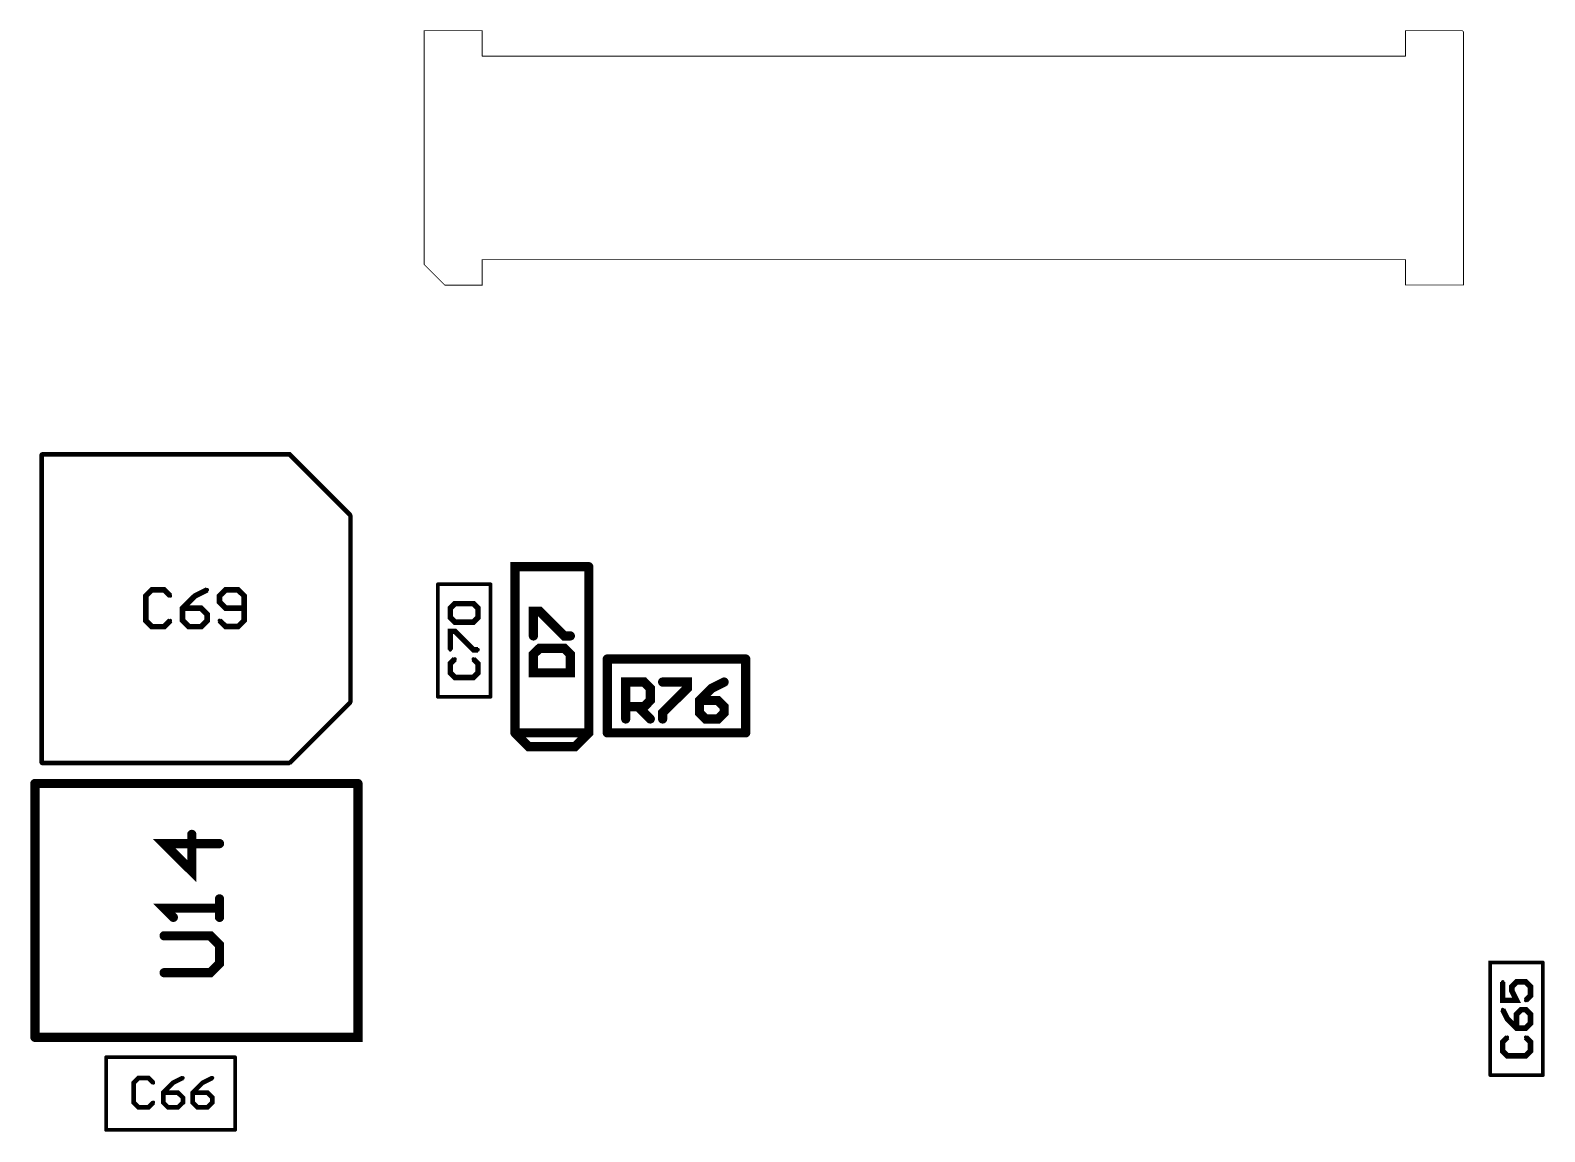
# Model space of a CAD drawing. Extents: x -4.2 to 14.8, y -3.5 to 8.8.
# Drawn here: x 0.00124 to 0.00288, y 0.001378 to 0.002571 of the extents above; entities that cross this region are included whole.
import ezdxf

# ---------------------------------------------------------------- set-up
doc = ezdxf.new("R2010")
doc.units = 0
doc.layers.add('2D_LINE_00', color=1, linetype='CONTINUOUS')

# ---------------------------------------------------------------- blocks, each defined once
blk = doc.blocks.new('SMOOTH_0$00001')
at = {"const_width": 0.00000499}
blk.add_lwpolyline([(-0.0000025, 0, 1), (0.0000025, 0, 1)], format="xyb", close=True, dxfattribs=at)
blk = doc.blocks.new('DRAWING_45')
at = {"layer": '2D_LINE_00', "const_width": 0.00001}
blk.add_lwpolyline([(0, 0), (0.00035, 0)], dxfattribs=at)
at = {"layer": '2D_LINE_00'}
for p in [(0, 0), (0.00035, 0)]:
    blk.add_blockref('SMOOTH_0$00001', p, dxfattribs=at)
blk = doc.blocks.new('DRAWING_46')
at = {"layer": '2D_LINE_00', "const_width": 0.00001}
blk.add_lwpolyline([(0, 0), (0, 0.000275)], dxfattribs=at)
at = {"layer": '2D_LINE_00'}
for p in [(0, 0.000275), (0, 0)]:
    blk.add_blockref('SMOOTH_0$00001', p, dxfattribs=at)
blk = doc.blocks.new('DRAWING_47')
at = {"layer": '2D_LINE_00', "const_width": 0.00001}
blk.add_lwpolyline([(0, 0), (0.00035, 0), (0.00035, 0.000275)], dxfattribs=at)
at = {"layer": '2D_LINE_00'}
for p in [(0.00035, 0.000275), (0, 0), (0.00035, 0)]:
    blk.add_blockref('SMOOTH_0$00001', p, dxfattribs=at)
blk = doc.blocks.new('DRAWING_106')
at = {"layer": '2D_LINE_00', "const_width": 0.00001}
blk.add_lwpolyline([(0, 0), (0.000015, -0.000015), (0.000065, -0.000015), (0.00008, 0), (0.00008, 0.00018)], dxfattribs=at)
at = {"layer": '2D_LINE_00'}
for p in [(0.00008, 0.00018), (0, 0), (0.00008, 0), (0.000015, -0.000015), (0.000065, -0.000015)]:
    blk.add_blockref('SMOOTH_0$00001', p, dxfattribs=at)
blk = doc.blocks.new('DRAWING_107')
at = {"layer": '2D_LINE_00', "const_width": 0.00001}
blk.add_lwpolyline([(0, 0), (0.00008, 0)], dxfattribs=at)
at = {"layer": '2D_LINE_00'}
for p in [(0, 0), (0.00008, 0)]:
    blk.add_blockref('SMOOTH_0$00001', p, dxfattribs=at)
blk = doc.blocks.new('DRAWING_108')
at = {"layer": '2D_LINE_00', "const_width": 0.00001}
blk.add_lwpolyline([(0, 0), (0, 0.00018), (0.00008, 0.00018)], dxfattribs=at)
at = {"layer": '2D_LINE_00'}
for p in [(0, 0.00018), (0.00008, 0.00018), (0, 0)]:
    blk.add_blockref('SMOOTH_0$00001', p, dxfattribs=at)
blk = doc.blocks.new('DRAWING_259')
at = {"layer": '2D_LINE_00', "const_width": 0.00001}
blk.add_lwpolyline([(0, 0), (0.00015, 0)], dxfattribs=at)
at = {"layer": '2D_LINE_00'}
for p in [(0, 0), (0.00015, 0)]:
    blk.add_blockref('SMOOTH_0$00001', p, dxfattribs=at)
blk = doc.blocks.new('DRAWING_260')
at = {"layer": '2D_LINE_00', "const_width": 0.00001}
blk.add_lwpolyline([(0, 0), (0, 0.00008)], dxfattribs=at)
at = {"layer": '2D_LINE_00'}
for p in [(0, 0.00008), (0, 0)]:
    blk.add_blockref('SMOOTH_0$00001', p, dxfattribs=at)
blk = doc.blocks.new('DRAWING_261')
at = {"layer": '2D_LINE_00', "const_width": 0.00001}
blk.add_lwpolyline([(0, 0), (0.00015, 0)], dxfattribs=at)
at = {"layer": '2D_LINE_00'}
for p in [(0, 0), (0.00015, 0)]:
    blk.add_blockref('SMOOTH_0$00001', p, dxfattribs=at)
blk = doc.blocks.new('DRAWING_262')
at = {"layer": '2D_LINE_00', "const_width": 0.00001}
blk.add_lwpolyline([(0, 0), (0, 0.00008)], dxfattribs=at)
at = {"layer": '2D_LINE_00'}
for p in [(0, 0.00008), (0, 0)]:
    blk.add_blockref('SMOOTH_0$00001', p, dxfattribs=at)
blk = doc.blocks.new('DRAWING_321')
at = {"layer": '2D_LINE_00', "const_width": 0.00001}
blk.add_lwpolyline([(0, 0), (0.00005, 0), (0.00006, 0.00001), (0.00006, 0.00003), (0.00005, 0.00004), (0, 0.00004)], dxfattribs=at)
at = {"layer": '2D_LINE_00'}
for p in [(0, 0.00004), (0.00005, 0.00004), (0.00006, 0.00003), (0, 0), (0.00005, 0), (0.00006, 0.00001)]:
    blk.add_blockref('SMOOTH_0$00001', p, dxfattribs=at)
blk = doc.blocks.new('DRAWING_322')
at = {"layer": '2D_LINE_00', "const_width": 0.00001}
blk.add_lwpolyline([(0, 0), (0, 0.00002), (0, 0.00001), (-0.00006, 0.00001), (-0.00005, 0)], dxfattribs=at)
at = {"layer": '2D_LINE_00'}
for p in [(0, 0.00002), (-0.00006, 0.00001), (-0.00005, 0), (0, 0.00001), (0, 0)]:
    blk.add_blockref('SMOOTH_0$00001', p, dxfattribs=at)
blk = doc.blocks.new('DRAWING_323')
at = {"layer": '2D_LINE_00', "const_width": 0.00001}
blk.add_lwpolyline([(0, 0), (-0.00006, 0), (-0.00003, -0.00003), (-0.00003, 0.00001)], dxfattribs=at)
at = {"layer": '2D_LINE_00'}
for p in [(-0.00006, 0), (-0.00003, 0.00001), (0, 0), (-0.00003, -0.00003)]:
    blk.add_blockref('SMOOTH_0$00001', p, dxfattribs=at)
blk = doc.blocks.new('DRAWING_377')
at = {"layer": '2D_LINE_00', "const_width": 0.00001}
blk.add_lwpolyline([(0, 0), (0.00004, 0), (0.00004, 0.00002), (0.0000333, 0.0000266), (0.0000067, 0.0000266), (0, 0.00002), (0, 0)], dxfattribs=at)
at = {"layer": '2D_LINE_00'}
for p in [(0, 0.00002), (0.0000067, 0.0000266), (0.0000333, 0.0000266), (0.00004, 0.00002), (0, 0), (0, 0), (0.00004, 0)]:
    blk.add_blockref('SMOOTH_0$00001', p, dxfattribs=at)
blk = doc.blocks.new('DRAWING_378')
at = {"layer": '2D_LINE_00', "const_width": 0.00001}
blk.add_lwpolyline([(0, 0), (0, 0.0000267), (0.0000067, 0.0000267), (0.0000333, 0), (0.00004, 0)], dxfattribs=at)
at = {"layer": '2D_LINE_00'}
for p in [(0, 0.0000267), (0.0000067, 0.0000267), (0, 0), (0.0000333, 0), (0.00004, 0)]:
    blk.add_blockref('SMOOTH_0$00001', p, dxfattribs=at)
blk = doc.blocks.new('DRAWING_498')
at = {"layer": '2D_LINE_00', "const_width": 0.00001}
blk.add_lwpolyline([(0, 0), (0, 0.00004), (0.00002, 0.00004), (0.0000266, 0.0000333), (0.0000266, 0.00002), (0.00002, 0.0000133), (0, 0.0000133)], dxfattribs=at)
at = {"layer": '2D_LINE_00'}
for p in [(0, 0.00004), (0.00002, 0.00004), (0.0000266, 0.0000333), (0, 0.0000133), (0.00002, 0.0000133), (0.0000266, 0.00002), (0, 0)]:
    blk.add_blockref('SMOOTH_0$00001', p, dxfattribs=at)
blk = doc.blocks.new('DRAWING_499')
at = {"layer": '2D_LINE_00', "const_width": 0.00001}
blk.add_lwpolyline([(0, 0), (0.0000133, -0.0000133)], dxfattribs=at)
at = {"layer": '2D_LINE_00'}
for p in [(0, 0), (0.0000133, -0.0000133)]:
    blk.add_blockref('SMOOTH_0$00001', p, dxfattribs=at)
blk = doc.blocks.new('DRAWING_500')
at = {"layer": '2D_LINE_00', "const_width": 0.00001}
blk.add_lwpolyline([(0, 0), (0.0000267, 0), (0.0000267, -0.0000067), (0, -0.0000333), (0, -0.00004)], dxfattribs=at)
at = {"layer": '2D_LINE_00'}
for p in [(0, 0), (0.0000267, 0), (0.0000267, -0.0000067), (0, -0.0000333), (0, -0.00004)]:
    blk.add_blockref('SMOOTH_0$00001', p, dxfattribs=at)
blk = doc.blocks.new('DRAWING_501')
at = {"layer": '2D_LINE_00', "const_width": 0.00001}
blk.add_lwpolyline([(0, 0), (-0.0000133, -0.0000067), (-0.0000267, -0.00002), (-0.0000267, -0.0000333), (-0.00002, -0.00004), (-0.0000067, -0.00004), (0, -0.0000333), (0, -0.0000267), (-0.0000067, -0.00002), (-0.0000267, -0.00002)], dxfattribs=at)
at = {"layer": '2D_LINE_00'}
for p in [(0, 0), (-0.0000267, -0.00002), (-0.0000267, -0.00002), (-0.0000133, -0.0000067), (-0.0000067, -0.00002), (-0.0000267, -0.0000333), (0, -0.0000267), (0, -0.0000333), (-0.00002, -0.00004), (-0.0000067, -0.00004)]:
    blk.add_blockref('SMOOTH_0$00001', p, dxfattribs=at)
blk = doc.blocks.new('SMOOTH_0$0000009974')
at = {"const_width": 0.000000499}
blk.add_lwpolyline([(-0.0000002, 0, 1), (0.0000002, 0, 1)], format="xyb", close=True, dxfattribs=at)
blk = doc.blocks.new('DRAWING_555')
at = {"layer": '2D_LINE_00', "const_width": 0.000000997}
blk.add_lwpolyline([(0, 0), (0, 0.0002743)], dxfattribs=at)
at = {"layer": '2D_LINE_00'}
for p in [(0, 0.0002743), (0, 0)]:
    blk.add_blockref('SMOOTH_0$0000009974', p, dxfattribs=at)
blk = doc.blocks.new('DRAWING_556')
at = {"layer": '2D_LINE_00', "const_width": 0.000000997}
blk.add_lwpolyline([(0, 0), (0.0000013, -0.0000013)], dxfattribs=at)
at = {"layer": '2D_LINE_00'}
for p in [(0, 0), (0.0000013, -0.0000013)]:
    blk.add_blockref('SMOOTH_0$0000009974', p, dxfattribs=at)
blk = doc.blocks.new('DRAWING_557')
at = {"layer": '2D_LINE_00', "const_width": 0.000000997}
blk.add_lwpolyline([(0, 0), (0.0000617, 0)], dxfattribs=at)
at = {"layer": '2D_LINE_00'}
for p in [(0, 0), (0.0000617, 0)]:
    blk.add_blockref('SMOOTH_0$0000009974', p, dxfattribs=at)
blk = doc.blocks.new('DRAWING_558')
at = {"layer": '2D_LINE_00', "const_width": 0.000000997}
blk.add_lwpolyline([(0, 0), (0, 0.0000276)], dxfattribs=at)
at = {"layer": '2D_LINE_00'}
for p in [(0, 0.0000276), (0, 0)]:
    blk.add_blockref('SMOOTH_0$0000009974', p, dxfattribs=at)
blk = doc.blocks.new('DRAWING_559')
at = {"layer": '2D_LINE_00', "const_width": 0.000000997}
blk.add_lwpolyline([(0, 0), (0.001, 0)], dxfattribs=at)
at = {"layer": '2D_LINE_00'}
for p in [(0, 0), (0.001, 0)]:
    blk.add_blockref('SMOOTH_0$0000009974', p, dxfattribs=at)
blk = doc.blocks.new('DRAWING_560')
at = {"layer": '2D_LINE_00', "const_width": 0.000000997}
blk.add_lwpolyline([(0, 0), (0, 0.0000276)], dxfattribs=at)
at = {"layer": '2D_LINE_00'}
for p in [(0, 0.0000276), (0, 0)]:
    blk.add_blockref('SMOOTH_0$0000009974', p, dxfattribs=at)
blk = doc.blocks.new('DRAWING_561')
at = {"layer": '2D_LINE_00', "const_width": 0.000000997}
blk.add_lwpolyline([(0, 0), (0.000063, 0)], dxfattribs=at)
at = {"layer": '2D_LINE_00'}
for p in [(0, 0), (0.000063, 0)]:
    blk.add_blockref('SMOOTH_0$0000009974', p, dxfattribs=at)
blk = doc.blocks.new('DRAWING_562')
at = {"layer": '2D_LINE_00', "const_width": 0.000000997}
blk.add_lwpolyline([(0, 0), (0, 0.0002532)], dxfattribs=at)
at = {"layer": '2D_LINE_00'}
for p in [(0, 0.0002532), (0, 0)]:
    blk.add_blockref('SMOOTH_0$0000009974', p, dxfattribs=at)
blk = doc.blocks.new('DRAWING_563')
at = {"layer": '2D_LINE_00', "const_width": 0.000000997}
blk.add_lwpolyline([(0, 0), (0.0000224, -0.0000224), (0.000063, -0.0000224), (0.000063, 0.0000052), (0.001063, 0.0000052)], dxfattribs=at)
at = {"layer": '2D_LINE_00'}
for p in [(0, 0), (0.000063, 0.0000052), (0.001063, 0.0000052), (0.0000224, -0.0000224), (0.000063, -0.0000224)]:
    blk.add_blockref('SMOOTH_0$0000009974', p, dxfattribs=at)
blk = doc.blocks.new('DRAWING_564')
at = {"layer": '2D_LINE_00', "const_width": 0.000000997}
blk.add_lwpolyline([(0, 0), (0, 0.0000276)], dxfattribs=at)
at = {"layer": '2D_LINE_00'}
for p in [(0, 0.0000276), (0, 0)]:
    blk.add_blockref('SMOOTH_0$0000009974', p, dxfattribs=at)
blk = doc.blocks.new('DRAWING_565')
at = {"layer": '2D_LINE_00', "const_width": 0.000000997}
blk.add_lwpolyline([(0, 0), (0.000063, 0)], dxfattribs=at)
at = {"layer": '2D_LINE_00'}
for p in [(0, 0), (0.000063, 0)]:
    blk.add_blockref('SMOOTH_0$0000009974', p, dxfattribs=at)
blk = doc.blocks.new('SMOOTH_0$000003937')
at = {"const_width": 0.00000197}
blk.add_lwpolyline([(-0.000001, 0, 1), (0.000001, 0, 1)], format="xyb", close=True, dxfattribs=at)
blk = doc.blocks.new('DRAWING_869')
at = {"layer": '2D_LINE_00', "const_width": 0.00000394}
blk.add_lwpolyline([(0, 0), (0, 0.0000787)], dxfattribs=at)
at = {"layer": '2D_LINE_00'}
for p in [(0, 0.0000787), (0, 0)]:
    blk.add_blockref('SMOOTH_0$000003937', p, dxfattribs=at)
blk = doc.blocks.new('DRAWING_870')
at = {"layer": '2D_LINE_00', "const_width": 0.00000394}
blk.add_lwpolyline([(0, 0), (0.0001398, 0)], dxfattribs=at)
at = {"layer": '2D_LINE_00'}
for p in [(0, 0), (0.0001398, 0)]:
    blk.add_blockref('SMOOTH_0$000003937', p, dxfattribs=at)
blk = doc.blocks.new('DRAWING_871')
at = {"layer": '2D_LINE_00', "const_width": 0.00000394}
blk.add_lwpolyline([(0, 0), (0.0001398, 0)], dxfattribs=at)
at = {"layer": '2D_LINE_00'}
for p in [(0, 0), (0.0001398, 0)]:
    blk.add_blockref('SMOOTH_0$000003937', p, dxfattribs=at)
blk = doc.blocks.new('DRAWING_872')
at = {"layer": '2D_LINE_00', "const_width": 0.00000394}
blk.add_lwpolyline([(0, 0), (0, 0.0000787)], dxfattribs=at)
at = {"layer": '2D_LINE_00'}
for p in [(0, 0.0000787), (0, 0)]:
    blk.add_blockref('SMOOTH_0$000003937', p, dxfattribs=at)
blk = doc.blocks.new('DRAWING_1197')
at = {"layer": '2D_LINE_00', "const_width": 0.00000394}
blk.add_lwpolyline([(0, 0), (0.0000571, 0)], dxfattribs=at)
at = {"layer": '2D_LINE_00'}
for p in [(0, 0), (0.0000571, 0)]:
    blk.add_blockref('SMOOTH_0$000003937', p, dxfattribs=at)
blk = doc.blocks.new('DRAWING_1198')
at = {"layer": '2D_LINE_00', "const_width": 0.00000394}
blk.add_lwpolyline([(0, 0), (0.0000571, 0)], dxfattribs=at)
at = {"layer": '2D_LINE_00'}
for p in [(0, 0), (0.0000571, 0)]:
    blk.add_blockref('SMOOTH_0$000003937', p, dxfattribs=at)
blk = doc.blocks.new('DRAWING_1199')
at = {"layer": '2D_LINE_00', "const_width": 0.00000394}
blk.add_lwpolyline([(0, 0), (0, 0.000122)], dxfattribs=at)
at = {"layer": '2D_LINE_00'}
for p in [(0, 0.000122), (0, 0)]:
    blk.add_blockref('SMOOTH_0$000003937', p, dxfattribs=at)
blk = doc.blocks.new('DRAWING_1200')
at = {"layer": '2D_LINE_00', "const_width": 0.00000394}
blk.add_lwpolyline([(0, 0), (0, 0.000122)], dxfattribs=at)
at = {"layer": '2D_LINE_00'}
for p in [(0, 0.000122), (0, 0)]:
    blk.add_blockref('SMOOTH_0$000003937', p, dxfattribs=at)
blk = doc.blocks.new('DRAWING_1201')
at = {"layer": '2D_LINE_00', "const_width": 0.00000394}
blk.add_lwpolyline([(0, 0), (0, 0.000122)], dxfattribs=at)
at = {"layer": '2D_LINE_00'}
for p in [(0, 0.000122), (0, 0)]:
    blk.add_blockref('SMOOTH_0$000003937', p, dxfattribs=at)
blk = doc.blocks.new('DRAWING_1202')
at = {"layer": '2D_LINE_00', "const_width": 0.00000394}
blk.add_lwpolyline([(0, 0), (0, 0.000122), (0.0000571, 0.000122)], dxfattribs=at)
at = {"layer": '2D_LINE_00'}
for p in [(0, 0.000122), (0.0000571, 0.000122), (0, 0)]:
    blk.add_blockref('SMOOTH_0$000003937', p, dxfattribs=at)
blk = doc.blocks.new('DRAWING_1203')
at = {"layer": '2D_LINE_00', "const_width": 0.00000394}
blk.add_lwpolyline([(0, 0), (0.0000571, 0)], dxfattribs=at)
at = {"layer": '2D_LINE_00'}
for p in [(0, 0), (0.0000571, 0)]:
    blk.add_blockref('SMOOTH_0$000003937', p, dxfattribs=at)
blk = doc.blocks.new('DRAWING_1369')
at = {"layer": '2D_LINE_00', "const_width": 0.00000601}
blk.add_lwpolyline([(0, 0), (-0.0000067, 0.0000067), (-0.00002, 0.0000067), (-0.0000266, 0), (-0.0000266, -0.0000267), (-0.00002, -0.0000333), (-0.0000067, -0.0000333), (0, -0.0000267)], dxfattribs=at)
at = {"layer": '2D_LINE_00'}
for p in [(-0.0000266, 0), (-0.00002, 0.0000067), (-0.0000067, 0.0000067), (0, 0), (-0.0000266, -0.0000267), (-0.00002, -0.0000333), (-0.0000067, -0.0000333), (0, -0.0000267)]:
    blk.add_blockref('SMOOTH_0$000003937', p, dxfattribs=at)
blk = doc.blocks.new('DRAWING_1370')
at = {"layer": '2D_LINE_00', "const_width": 0.00000601}
blk.add_lwpolyline([(0, 0), (-0.0000133, -0.0000067), (-0.0000267, -0.00002), (-0.0000267, -0.0000333), (-0.00002, -0.00004), (-0.0000067, -0.00004), (0, -0.0000333), (0, -0.0000267), (-0.0000067, -0.00002), (-0.0000267, -0.00002)], dxfattribs=at)
at = {"layer": '2D_LINE_00'}
for p in [(0, 0), (-0.0000133, -0.0000067), (-0.0000267, -0.00002), (-0.0000267, -0.00002), (-0.0000267, -0.0000333), (-0.0000067, -0.00002), (0, -0.0000267), (0, -0.0000333), (-0.00002, -0.00004), (-0.0000067, -0.00004)]:
    blk.add_blockref('SMOOTH_0$000003937', p, dxfattribs=at)
blk = doc.blocks.new('DRAWING_1371')
at = {"layer": '2D_LINE_00', "const_width": 0.00000601}
blk.add_lwpolyline([(0, 0), (0.0000067, -0.0000066), (0.00002, -0.0000066), (0.0000267, 0), (0.0000267, 0.0000267), (0.00002, 0.0000333), (0.0000067, 0.0000333), (0, 0.0000267), (0, 0.00002), (0.0000067, 0.0000133), (0.0000267, 0.0000133)], dxfattribs=at)
at = {"layer": '2D_LINE_00'}
for p in [(0.0000067, 0.0000333), (0.00002, 0.0000333), (0, 0.0000267), (0, 0.00002), (0.0000267, 0.0000267), (0, 0), (0.0000067, 0.0000133), (0.0000267, 0.0000133), (0.0000267, 0), (0.0000067, -0.0000066), (0.00002, -0.0000066)]:
    blk.add_blockref('SMOOTH_0$000003937', p, dxfattribs=at)
blk = doc.blocks.new('DRAWING_1420')
at = {"layer": '2D_LINE_00', "const_width": 0.00000601}
blk.add_lwpolyline([(0, 0), (-0.000005, -0.000005), (-0.000005, -0.000015), (0, -0.00002), (0.00002, -0.00002), (0.000025, -0.000015), (0.000025, -0.000005), (0.00002, 0)], dxfattribs=at)
at = {"layer": '2D_LINE_00'}
for p in [(0, 0), (0.00002, 0), (-0.000005, -0.000005), (-0.000005, -0.000015), (0.000025, -0.000005), (0.000025, -0.000015), (0, -0.00002), (0.00002, -0.00002)]:
    blk.add_blockref('SMOOTH_0$000003937', p, dxfattribs=at)
blk = doc.blocks.new('DRAWING_1421')
at = {"layer": '2D_LINE_00', "const_width": 0.00000601}
blk.add_lwpolyline([(0, 0), (0, 0.00002), (0.000005, 0.00002), (0.000025, 0), (0.00003, 0)], dxfattribs=at)
at = {"layer": '2D_LINE_00'}
for p in [(0, 0.00002), (0.000005, 0.00002), (0, 0), (0.000025, 0), (0.00003, 0)]:
    blk.add_blockref('SMOOTH_0$000003937', p, dxfattribs=at)
blk = doc.blocks.new('DRAWING_1422')
at = {"layer": '2D_LINE_00', "const_width": 0.00000601}
blk.add_lwpolyline([(0, 0), (-0.000005, 0.000005), (-0.000005, 0.000015), (0, 0.00002), (0.00002, 0.00002), (0.000025, 0.000015), (0.000025, 0.000005), (0.00002, 0), (0, 0)], dxfattribs=at)
at = {"layer": '2D_LINE_00'}
for p in [(-0.000005, 0.000015), (0, 0.00002), (0.00002, 0.00002), (0.000025, 0.000015), (-0.000005, 0.000005), (0, 0), (0, 0), (0.00002, 0), (0.000025, 0.000005)]:
    blk.add_blockref('SMOOTH_0$000003937', p, dxfattribs=at)
blk = doc.blocks.new('DRAWING_1423')
at = {"layer": '2D_LINE_00', "const_width": 0.00000601}
blk.add_lwpolyline([(0, 0), (-0.000005, -0.000005), (-0.000005, -0.000015), (0, -0.00002), (0.00002, -0.00002), (0.000025, -0.000015), (0.000025, -0.000005), (0.00002, 0)], dxfattribs=at)
at = {"layer": '2D_LINE_00'}
for p in [(0, 0), (0.00002, 0), (-0.000005, -0.000005), (-0.000005, -0.000015), (0.000025, -0.000005), (0.000025, -0.000015), (0, -0.00002), (0.00002, -0.00002)]:
    blk.add_blockref('SMOOTH_0$000003937', p, dxfattribs=at)
blk = doc.blocks.new('DRAWING_1424')
at = {"layer": '2D_LINE_00', "const_width": 0.00000601}
blk.add_lwpolyline([(0, 0), (0.000005, -0.00001), (0.000015, -0.00002), (0.000025, -0.00002), (0.00003, -0.000015), (0.00003, -0.000005), (0.000025, 0), (0.00002, 0), (0.000015, -0.000005), (0.000015, -0.00002)], dxfattribs=at)
at = {"layer": '2D_LINE_00'}
for p in [(0, 0), (0.00002, 0), (0.000025, 0), (0.000005, -0.00001), (0.000015, -0.000005), (0.00003, -0.000005), (0.00003, -0.000015), (0.000015, -0.00002), (0.000015, -0.00002), (0.000025, -0.00002)]:
    blk.add_blockref('SMOOTH_0$000003937', p, dxfattribs=at)
blk = doc.blocks.new('DRAWING_1425')
at = {"layer": '2D_LINE_00', "const_width": 0.00000601}
blk.add_lwpolyline([(0, 0), (0, -0.00002), (0.000015, -0.00002), (0.00001, -0.00001), (0.00001, -0.000005), (0.000015, 0), (0.000025, 0), (0.00003, -0.000005), (0.00003, -0.000015), (0.000025, -0.00002)], dxfattribs=at)
at = {"layer": '2D_LINE_00'}
for p in [(0, 0), (0.000015, 0), (0.000025, 0), (0.00001, -0.000005), (0.00001, -0.00001), (0.00003, -0.000005), (0.00003, -0.000015), (0, -0.00002), (0.000015, -0.00002), (0.000025, -0.00002)]:
    blk.add_blockref('SMOOTH_0$000003937', p, dxfattribs=at)
blk = doc.blocks.new('DRAWING_1872')
at = {"layer": '2D_LINE_00', "const_width": 0.00000501}
blk.add_lwpolyline([(0, 0), (0.0001673, 0)], dxfattribs=at)
at = {"layer": '2D_LINE_00'}
for p in [(0, 0), (0.0001673, 0)]:
    blk.add_blockref('SMOOTH_0$000003937', p, dxfattribs=at)
blk = doc.blocks.new('DRAWING_1873')
at = {"layer": '2D_LINE_00', "const_width": 0.00000501}
blk.add_lwpolyline([(0, 0), (0, 0.0003346)], dxfattribs=at)
at = {"layer": '2D_LINE_00'}
for p in [(0, 0.0003346), (0, 0)]:
    blk.add_blockref('SMOOTH_0$000003937', p, dxfattribs=at)
blk = doc.blocks.new('DRAWING_1874')
at = {"layer": '2D_LINE_00', "const_width": 0.00000501}
blk.add_lwpolyline([(0, 0), (0, 0.0002027)], dxfattribs=at)
at = {"layer": '2D_LINE_00'}
for p in [(0, 0.0002027), (0, 0)]:
    blk.add_blockref('SMOOTH_0$000003937', p, dxfattribs=at)
blk = doc.blocks.new('DRAWING_1875')
at = {"layer": '2D_LINE_00', "const_width": 0.00000501}
blk.add_lwpolyline([(0, 0), (0.000066, 0.000066)], dxfattribs=at)
at = {"layer": '2D_LINE_00'}
for p in [(0.000066, 0.000066), (0, 0)]:
    blk.add_blockref('SMOOTH_0$000003937', p, dxfattribs=at)
blk = doc.blocks.new('DRAWING_1876')
at = {"layer": '2D_LINE_00', "const_width": 0.00000501}
blk.add_lwpolyline([(0, 0), (0.0001014, 0)], dxfattribs=at)
at = {"layer": '2D_LINE_00'}
for p in [(0, 0), (0.0001014, 0)]:
    blk.add_blockref('SMOOTH_0$000003937', p, dxfattribs=at)
blk = doc.blocks.new('DRAWING_1877')
at = {"layer": '2D_LINE_00', "const_width": 0.00000501}
blk.add_lwpolyline([(0, 0), (0.0001014, 0), (0.0001673, -0.000066)], dxfattribs=at)
at = {"layer": '2D_LINE_00'}
for p in [(0, 0), (0.0001014, 0), (0.0001673, -0.000066)]:
    blk.add_blockref('SMOOTH_0$000003937', p, dxfattribs=at)
blk = doc.blocks.new('DRAWING_1878')
at = {"layer": '2D_LINE_00', "const_width": 0.00000501}
blk.add_lwpolyline([(0, 0), (0.0001673, 0)], dxfattribs=at)
at = {"layer": '2D_LINE_00'}
for p in [(0, 0), (0.0001673, 0)]:
    blk.add_blockref('SMOOTH_0$000003937', p, dxfattribs=at)
blk = doc.blocks.new('DRAWING_2660')
at = {"layer": '2D_LINE_00', "const_width": 0.00000501}
blk.add_lwpolyline([(0, 0), (-0.0000053, 0.0000053), (-0.000016, 0.0000053), (-0.0000213, 0), (-0.0000213, -0.0000213), (-0.000016, -0.0000267), (-0.0000053, -0.0000267), (0, -0.0000213)], dxfattribs=at)
at = {"layer": '2D_LINE_00'}
for p in [(-0.0000213, 0), (-0.000016, 0.0000053), (-0.0000053, 0.0000053), (0, 0), (-0.0000213, -0.0000213), (-0.000016, -0.0000267), (-0.0000053, -0.0000267), (0, -0.0000213)]:
    blk.add_blockref('SMOOTH_0$000003937', p, dxfattribs=at)
blk = doc.blocks.new('DRAWING_2661')
at = {"layer": '2D_LINE_00', "const_width": 0.00000501}
blk.add_lwpolyline([(0, 0), (-0.0000107, -0.0000053), (-0.0000213, -0.000016), (-0.0000213, -0.0000267), (-0.000016, -0.000032), (-0.0000054, -0.000032), (0, -0.0000267), (0, -0.0000213), (-0.0000054, -0.000016), (-0.0000213, -0.000016)], dxfattribs=at)
at = {"layer": '2D_LINE_00'}
for p in [(0, 0), (-0.0000213, -0.000016), (-0.0000213, -0.000016), (-0.0000107, -0.0000053), (-0.0000054, -0.000016), (-0.0000213, -0.0000267), (-0.000016, -0.000032), (-0.0000054, -0.000032), (0, -0.0000213), (0, -0.0000267)]:
    blk.add_blockref('SMOOTH_0$000003937', p, dxfattribs=at)
blk = doc.blocks.new('DRAWING_2662')
at = {"layer": '2D_LINE_00', "const_width": 0.00000501}
blk.add_lwpolyline([(0, 0), (-0.0000107, -0.0000053), (-0.0000213, -0.000016), (-0.0000213, -0.0000267), (-0.000016, -0.000032), (-0.0000054, -0.000032), (0, -0.0000267), (0, -0.0000213), (-0.0000054, -0.000016), (-0.0000213, -0.000016)], dxfattribs=at)
at = {"layer": '2D_LINE_00'}
for p in [(0, 0), (-0.0000213, -0.000016), (-0.0000213, -0.000016), (-0.0000107, -0.0000053), (-0.0000054, -0.000016), (-0.0000213, -0.0000267), (-0.000016, -0.000032), (-0.0000054, -0.000032), (0, -0.0000213), (0, -0.0000267)]:
    blk.add_blockref('SMOOTH_0$000003937', p, dxfattribs=at)

msp = doc.modelspace()

# ---------------------------------------------------------------- block references
for name, p in [('DRAWING_561', (0.0016666, 0.0025709)), ('DRAWING_562', (0.0016666, 0.0023176)), ('DRAWING_560', (0.0017296, 0.0025433)), ('DRAWING_557', (0.0027296, 0.0025709)), ('DRAWING_558', (0.0027296, 0.0025433)), ('DRAWING_556', (0.0027913, 0.0025709)), ('DRAWING_555', (0.0027926, 0.0022953)), ('DRAWING_559', (0.0017296, 0.0025433)), ('DRAWING_563', (0.0016666, 0.0023176)), ('DRAWING_564', (0.0027296, 0.0022953)), ('DRAWING_565', (0.0027296, 0.0022953)), ('DRAWING_1873', (0.0012522, 0.0017772)), ('DRAWING_1878', (0.0012522, 0.0021118)), ('DRAWING_1877', (0.0014195, 0.0021118)), ('DRAWING_1874', (0.0015869, 0.0018431)), ('DRAWING_106', (0.001765, 0.00181)), ('DRAWING_108', (0.001765, 0.00181)), ('DRAWING_1198', (0.0016815, 0.001971)), ('DRAWING_1199', (0.0016815, 0.001849)), ('DRAWING_1200', (0.0017385, 0.001849)), ('DRAWING_1369', (0.0013917, 0.0019583)), ('DRAWING_1370', (0.0014317, 0.001965)), ('DRAWING_1371', (0.001445, 0.0019317)), ('DRAWING_1422', (0.0017, 0.00193)), ('DRAWING_378', (0.001785, 0.001915)), ('DRAWING_1421', (0.001695, 0.0019)), ('DRAWING_377', (0.001785, 0.001875)), ('DRAWING_1420', (0.0017, 0.00189)), ('DRAWING_259', (0.001865, 0.00189)), ('DRAWING_262', (0.001865, 0.00181)), ('DRAWING_260', (0.002015, 0.00181)), ('DRAWING_498', (0.001885, 0.001825)), ('DRAWING_500', (0.001925, 0.001865)), ('DRAWING_501', (0.0019916, 0.001865)), ('DRAWING_1875', (0.0015209, 0.0017772)), ('DRAWING_1197', (0.0016815, 0.001849)), ('DRAWING_499', (0.0018983, 0.0018383)), ('DRAWING_107', (0.001765, 0.00181)), ('DRAWING_261', (0.001865, 0.00181)), ('DRAWING_1872', (0.0012522, 0.0017772)), ('DRAWING_1876', (0.0014195, 0.0017772)), ('DRAWING_45', (0.001245, 0.001755)), ('DRAWING_46', (0.001245, 0.00148)), ('DRAWING_47', (0.001245, 0.00148)), ('DRAWING_323', (0.001445, 0.0016899)), ('DRAWING_322', (0.001445, 0.00161)), ('DRAWING_321', (0.001385, 0.00155)), ('DRAWING_1202', (0.0028215, 0.001439)), ('DRAWING_1201', (0.0028785, 0.001439)), ('DRAWING_1425', (0.002835, 0.00154)), ('DRAWING_1424', (0.002835, 0.00151)), ('DRAWING_1423', (0.00284, 0.00148)), ('DRAWING_870', (0.0013221, 0.0014584)), ('DRAWING_872', (0.0013221, 0.0013796)), ('DRAWING_869', (0.0014619, 0.0013796)), ('DRAWING_2660', (0.0013733, 0.0014307)), ('DRAWING_2661', (0.0014053, 0.001436)), ('DRAWING_2662', (0.0014373, 0.001436)), ('DRAWING_1203', (0.0028215, 0.001439)), ('DRAWING_871', (0.0013221, 0.0013796))]:
    msp.add_blockref(name, p)

doc.saveas('drawing.dxf')
